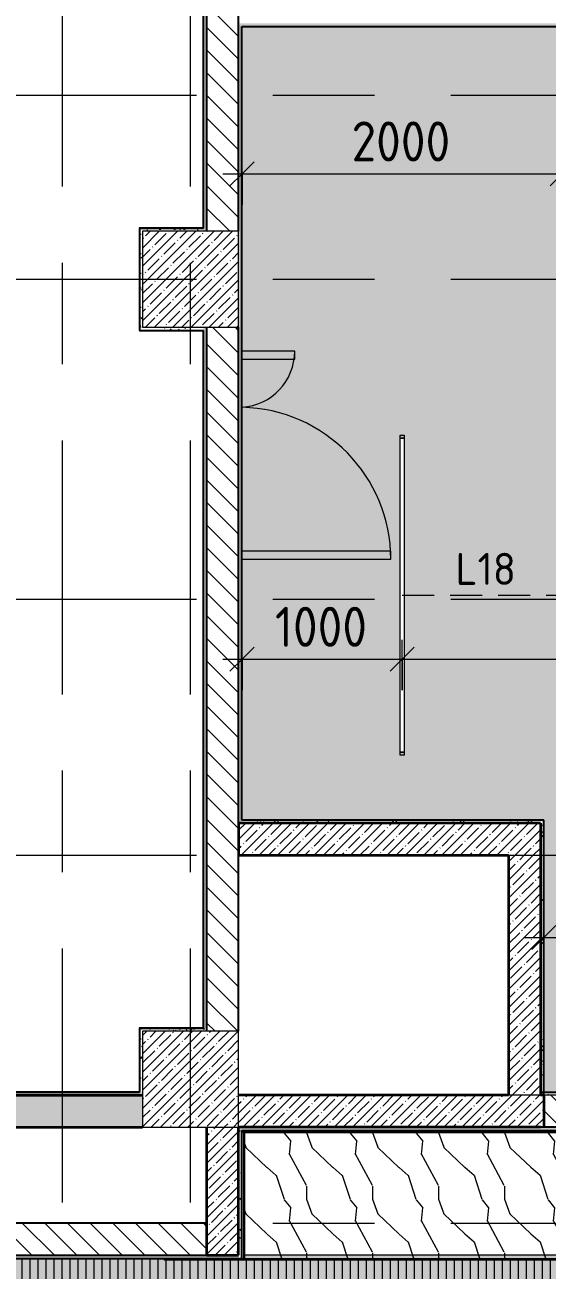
# Model space of a CAD drawing. Header units: millimetres. Extents: x 35098 to 231722, y -8553 to 29000.
# Drawn here: x 65425 to 68686, y 10807 to 18590 of the extents above; entities that cross this region are included whole.
import ezdxf

# ---------------------------------------------------------------- set-up
doc = ezdxf.new("R2010")
doc.units = ezdxf.units.MM
doc.linetypes.add('ADSK_Штрих_ш2 п1', pattern=[300, 200, -100])
doc.linetypes.add('Осевая', pattern=[3175, 635, -476.25, 1587.5, -476.25])
for name, color, linetype, lineweight in [('A-ANNO-DIMS', 7, 'Continuous', 9), ('A-ANNO-DIMS-100', 7, 'Continuous', 9), ('A-CLNG-PATT', 7, 'Continuous', 9), ('A-DETL-1', 7, 'ADSK_Штрих_ш2 п1', 9), ('A-DOOR', 7, 'Continuous', 9), ('A-DOOR-1', 7, 'Continuous', 13), ('A-WALL', 7, 'Continuous', 9), ('E-LITE-EQPM-IDEN', 7, 'Continuous', 9), ('I-WALL', 7, 'Continuous', 9), ('S-COLS', 7, 'Continuous', 9), ('Оси-2', 7, 'Осевая', 9)]:
    doc.layers.add(name, color=color, linetype=linetype, lineweight=lineweight)
for name, color, linetype, lineweight, true_color in [('A-CLNG-1', 7, 'Continuous', 9, 0xc0c0c0), ('A-WALL-1', 7, 'Continuous', 25, 0x3c3c3c), ('A-WALL-3', 7, 'Continuous', 35, 0x3c3c3c), ('A-WALL-FNSH-2', 7, 'Continuous', 13, 0x3c3c3c), ('E-LITE-EQPM-1', 1, 'Continuous', 9, 0xff0000)]:
    doc.layers.add(name, color=color, linetype=linetype, lineweight=lineweight, true_color=true_color)
doc.layers.add('A-CLNG-PATT-1', color=7, linetype='Continuous', lineweight=9, transparency=1)
doc.styles.add('GOST Common', font='GOST_Common.ttf', dxfattribs={"height": 200})
doc.styles.add('ISOCPEUR', font='isocpeur.ttf', dxfattribs={"width": 0.9, "height": 250})
doc.dimstyles.new('ISO-2_5_0_9К_БОЛЬШОЙ', dxfattribs={"dimscale": 304.8, "dimtxt": 248.995294, "dimasz": 0.492126, "dimexe": 0.393701, "dimexo": 0.984252, "dimgap": 0, "dimtad": 1, "dimdec": 0, "dimrnd": 10, "dimzin": 0, "dimdsep": 46, "dimtxsty": 'ISOCPEUR', "dimblk1": 'OBLIQUE', "dimblk2": 'OBLIQUE', "dimsah": 1, "dimcen": 0.09, "dimdle": 0.393701, "dimazin": 0, "dimtfac": 1, "dimtdec": 4, "dimtix": 1, "dimtmove": 0, "dimatfit": 3, "dimfxl": 1, "dimtvp": 1, "dimtolj": 1, "dimtzin": 0, "dimarcsym": 2})
pattern_1 = [(135, (0, 0), (-70.71068, -70.71068), [])]
pattern_2 = [(45, (0, 0), (-57.02463, 57.02463), []), (45, (57.025, 0), (-57.02463, 57.02463), [100.806, -20.161, 3.353, -16.808])]
pattern_3 = [(0, (0, 0), (121.92, 30.48), [10.058, -81.382, 10.058, -81.382, -487.68]), (0, (0, 0), (121.92, 30.48), [-182.88, 10.058, -172.822, 10.058, -81.382, -213.36]), (0, (0, 0), (121.92, 30.48), [-457.2, 10.058, -50.902, 10.058, -142.342]), (120, (45.72, 15.24), (-87.356454, 90.345817), [10.058, -81.382, 10.058, -81.382, -487.68]), (120, (45.72, 15.24), (-87.356454, 90.345817), [-182.88, 10.058, -172.822, 10.058, -81.382, -213.36]), (120, (45.72, 15.24), (-87.356454, 90.345817), [-457.2, 10.058, -50.902, 10.058, -142.342]), (240, (60.96, 76.2), (-34.563546, -120.825817), [10.058, -81.382, 10.058, -81.382, -487.68]), (240, (60.96, 76.2), (-34.563546, -120.825817), [-182.88, 10.058, -172.822, 10.058, -81.382, -213.36]), (240, (60.96, 76.2), (-34.563546, -120.825817), [-457.2, 10.058, -50.902, 10.058, -142.342])]

# ---------------------------------------------------------------- blocks, each defined once
blk = doc.blocks.new('BSC_Колонна _Прямоугольная - 600х600-23205240-План расстановки осветительного оборудования 2 этажа в осях 12-23')
at = {"layer": 'S-COLS'}
h = blk.add_hatch(dxfattribs=at)
h.set_pattern_fill('FP_15', color=256, style=0, pattern_type=2)
h.set_pattern_definition([(45, (-66460, -12000), (-57.02463, 57.02463), []), (45, (-66402.975, -12000), (-57.02463, 57.02463), [100.806, -20.161, 3.353, -16.808])])
h.paths.add_polyline_path([(-300, -300), (300, -300), (300, 300), (-300, 300), (-300, -83.9)])
for p, q in [((300, 300), (-300, 300)), ((-300, 300), (-300, -300)), ((300, -300), (300, 300)), ((-300, -300), (300, -300))]:
    blk.add_line(p, q, dxfattribs=at)
blk = doc.blocks.new('BSC_Колонна _Прямоугольная - 600х600-V14-План расстановки осветительного оборудования 2 этажа в осях 12-23')
at = {"layer": 'S-COLS'}
h = blk.add_hatch(dxfattribs=at)
h.set_pattern_fill('FP_16', color=256, style=0, pattern_type=2)
h.set_pattern_definition([(45, (-66460, -17000), (-57.02463, 57.02463), []), (45, (-66402.975, -17000), (-57.02463, 57.02463), [100.806, -20.161, 3.353, -16.808])])
h.paths.add_polyline_path([(-300, -300), (300, -300), (300, 300), (-300, 300)])
for p, q in [((300, 300), (-300, 300)), ((-300, 300), (-300, -300)), ((300, -300), (300, 300)), ((-300, -300), (300, -300))]:
    blk.add_line(p, q, dxfattribs=at)
blk = doc.blocks.new('110_Дверь_СКБ_2Ст - Д-6_л__ ДОО_Дв_1450x2100h_Дверь из раздевальной в коридор-25835678-План расстановки осветительного оборудования 2 этажа в осях 12-23')
at = {"layer": 'A-DOOR'}
for centre, radius, start, end in [((662.5, 100), 950, 90, 178.72984), ((-637.5, 100), 350, 3.46677, 90)]:
    blk.add_arc(centre, radius, start, end, dxfattribs=at)
at = {"layer": 'A-DOOR-1'}
for p, q in [((662.5, 1050), (612.5, 1050)), ((612.5, 1050), (612.5, 121)), ((662.5, 121), (662.5, 1050)), ((-637.5, 450), (-637.5, 121)), ((-587.5, 450), (-637.5, 450)), ((-587.5, 121), (-587.5, 450))]:
    blk.add_line(p, q, dxfattribs=at)
blk = doc.blocks.new('Downlight - Strip - 2000 мм-27655400-План расстановки осветительного оборудования 2 этажа в осях 12-23')
at = {"layer": 'E-LITE-EQPM-1'}
for p, q in [((-1000, -231.3), (-1000, -205.9)), ((-1000, -205.9), (-980.9, -205.9)), ((-980.9, -231.3), (-1000, -231.3)), ((-980.9, -231.3), (-980.9, -205.9)), ((-980.9, -205.9), (981, -205.9)), ((-980.9, -205.9), (-980.9, -231.3)), ((-980.9, -231.3), (-980.9, -205.9)), ((-980.9, -205.9), (981, -205.9)), ((981, -231.3), (-980.9, -231.3)), ((981, -231.3), (-980.9, -231.3)), ((981, -205.9), (981, -231.3)), ((981, -231.3), (981, -205.9)), ((981, -205.9), (1000, -205.9)), ((981, -205.9), (981, -231.3)), ((1000, -231.3), (981, -231.3)), ((1000, -205.9), (1000, -231.3))]:
    blk.add_line(p, q, dxfattribs=at)
blk = doc.blocks.new('DIMBLOCK125-План расстановки осветительного оборудования 2 этажа в осях 12-23')
at = {"layer": 'A-ANNO-DIMS-100'}
for p, q in [((66781, 17466), (66781, 17779.9)), ((68781, 17466), (68781, 17779.9)), ((66661, 17659.9), (68781, 17659.9)), ((66781, 17659.9), (66781, 17466)), ((68781, 17659.9), (68781, 17466))]:
    blk.add_line(p, q, dxfattribs=at)
at = {"layer": 'A-ANNO-DIMS-100', "lineweight": 20}
for p, q in [((66781, 17659.9), (66856, 17734.9)), ((68781, 17659.9), (68856, 17734.9)), ((66781, 17659.9), (66706, 17584.9)), ((68781, 17659.9), (68706, 17584.9))]:
    blk.add_line(p, q, dxfattribs=at)
at = {"layer": 'A-ANNO-DIMS-100', "color": 0, "insert": (67465, 17986.5), "char_height": 250, "width": 758.478, "attachment_point": 1, "line_spacing_factor": 1.149209, "style": 'ISOCPEUR'}
blk.add_mtext('2000', dxfattribs=at)
blk = doc.blocks.new('_Oblique')
at = {"color": 0, "linetype": 'ByBlock', "lineweight": -2}
blk.add_line((-0.5, -0.5), (0.5, 0.5), dxfattribs=at)
blk = doc.blocks.new('DIMBLOCK130-План расстановки осветительного оборудования 2 этажа в осях 12-23')
at = {"layer": 'A-ANNO-DIMS-100'}
for p, q in [((66781, 14432.3), (66781, 14746.3)), ((67781, 14432.3), (67781, 14746.3)), ((66661, 14626.3), (67781, 14626.3)), ((66781, 14626.3), (66781, 14432.3)), ((67781, 14626.3), (67781, 14432.3))]:
    blk.add_line(p, q, dxfattribs=at)
at = {"layer": 'A-ANNO-DIMS-100', "lineweight": 20}
for p, q in [((66781, 14626.3), (66856, 14701.3)), ((67781, 14626.3), (67856, 14701.3)), ((66781, 14626.3), (66706, 14551.3)), ((67781, 14626.3), (67706, 14551.3))]:
    blk.add_line(p, q, dxfattribs=at)
at = {"layer": 'A-ANNO-DIMS-100', "color": 0, "insert": (66986.5, 14952.9), "char_height": 250, "width": 706.764, "attachment_point": 1, "line_spacing_factor": 1.149209, "style": 'ISOCPEUR'}
blk.add_mtext('1000', dxfattribs=at)
blk = doc.blocks.new('DIMBLOCK131-План расстановки осветительного оборудования 2 этажа в осях 12-23')
at = {"layer": 'A-ANNO-DIMS-100'}
for p, q in [((67781, 14432.3), (67781, 14746.3)), ((71381, 14432.3), (71381, 14746.3)), ((67781, 14626.3), (71501, 14626.3)), ((67781, 14626.3), (67781, 14432.3)), ((71381, 14626.3), (71381, 14432.3))]:
    blk.add_line(p, q, dxfattribs=at)
at = {"layer": 'A-ANNO-DIMS-100', "lineweight": 20}
for p, q in [((67781, 14626.3), (67856, 14701.3)), ((71381, 14626.3), (71456, 14701.3)), ((67781, 14626.3), (67706, 14551.3)), ((71381, 14626.3), (71306, 14551.3))]:
    blk.add_line(p, q, dxfattribs=at)
at = {"layer": 'A-ANNO-DIMS-100', "color": 0, "insert": (69265, 14952.9), "char_height": 250, "width": 758.478, "attachment_point": 1, "line_spacing_factor": 1.149209, "style": 'ISOCPEUR'}
blk.add_mtext('3600', dxfattribs=at)
blk = doc.blocks.new('DIMBLOCK132-План расстановки осветительного оборудования 2 этажа в осях 12-23')
at = {"layer": 'A-ANNO-DIMS-100'}
for p, q in [((68666, 12692.3), (68666, 13006.2)), ((70666, 12692.3), (70666, 13006.2)), ((68546, 12886.2), (70666, 12886.2)), ((68666, 12886.2), (68666, 12692.3)), ((70666, 12886.2), (70666, 12692.3))]:
    blk.add_line(p, q, dxfattribs=at)
at = {"layer": 'A-ANNO-DIMS-100', "lineweight": 20}
for p, q in [((68666, 12886.2), (68741, 12961.2)), ((70666, 12886.2), (70741, 12961.2)), ((68666, 12886.2), (68591, 12811.2)), ((70666, 12886.2), (70591, 12811.2))]:
    blk.add_line(p, q, dxfattribs=at)
at = {"layer": 'A-ANNO-DIMS-100', "color": 0, "insert": (69350, 13212.9), "char_height": 250, "width": 758.478, "attachment_point": 1, "line_spacing_factor": 1.149209, "style": 'ISOCPEUR'}
blk.add_mtext('2000', dxfattribs=at)

msp = doc.modelspace()

# ---------------------------------------------------------------- hatches: boundary and pattern name
at = {"layer": 'A-CLNG-PATT'}
h = msp.add_hatch(dxfattribs=at)
h.set_pattern_fill('FP_47', color=256, style=0, pattern_type=2)
h.set_pattern_definition([(90, (72858.237, -5848.237), (-50, 3e-15), [])])
h.paths.add_polyline_path([(74650.8, 7921), (74729, 7921), (74729, 8301), (75459, 8301), (75459, 10879), (74015.2, 10879), (74015.2, 10868.5), (66296, 10868.5), (66296, 10880), (47239.7, 10879), (47239.7, 11679), (44781.7, 11679), (44781.7, 10879), (42401, 10879), (42401, 10209), (38761, 10209), (38761, 7921), (73196.3, 7921)])
h = msp.add_hatch(dxfattribs=at)
h.set_pattern_fill('FP_72', color=256, style=0, pattern_type=2)
h.set_pattern_definition([(108.247, (1131.21, 0), (-411.95057, 832.99942), [157.879, -1157.778]), (139.087, (1081.777, 149.94), (-2471.68382, 2082.52075), [76.316, -3739.501]), (136.533, (1436.055, 199.92), (-6179.204691, 5831.054423), [181.632, -8899.958]), (109.782, (1304.23, 324.87), (-1235.860512, 3331.997188), [97.376, -4771.443]), (90, (1271.28, 0), (-411.95, 416.5), [83.3, -333.2]), (118.18, (1271.275, 83.3), (2883.636339, -5414.508222), [226.804, -11113.38]), (84.351, (1164.167, 283.22), (-411.975244, -3748.4969), [83.707, -4101.617]), (129.496, (1172.406, 366.52), (1647.78693, -2082.51001), [64.769, -3173.684])])
h.paths.add_polyline_path([(70151, 10879.5), (70150, 11664), (66796, 11664), (66796, 10879.5), (70150.5, 10879.5)])
at = {"layer": 'A-CLNG-PATT-1'}
h = msp.add_hatch(color=256, dxfattribs=at)
h.paths.add_polyline_path([(75459, 11921), (75459, 15129), (73519, 15129), (73519, 15671), (82999, 15671), (82999, 16151), (84459, 16151), (84459, 18579), (66781, 18579), (66781, 13621), (68666, 13621), (68666, 11921), (70289, 11921), (70289, 12221), (70831, 12221), (70831, 11921), (74650.8, 11921)])
h.paths.add_polyline_path([(73653.3, 12543.5), (73653.3, 14505.4), (73678.7, 14505.4), (73678.7, 12543.5)])
h.paths.add_polyline_path([(70653.3, 12543.5), (70653.3, 14505.4), (70678.7, 14505.4), (70678.7, 12543.5)])
h.paths.add_polyline_path([(71393.7, 14044.1), (71368.3, 14044.1), (71368.3, 16006), (71393.7, 16006), (71393.7, 15144.7)])
h.paths.add_polyline_path([(67793.7, 14044.1), (67768.3, 14044.1), (67768.3, 16006), (67793.7, 16006), (67793.7, 14203.7)])
h.paths.add_polyline_path([(70678.7, 15149), (70309, 15149), (70309, 15651), (70811, 15651), (70811, 15149)])
h.paths.add_polyline_path([(79293.7, 15790.1), (79268.3, 15790.1), (79268.3, 17752), (79293.7, 17752), (79293.7, 15963.4)])
h.paths.add_polyline_path([(72293.7, 15790.1), (72268.3, 15790.1), (72268.3, 17752), (72293.7, 17752), (72293.7, 16199.8)])
h.paths.add_polyline_path([(82793.7, 16441.6), (82768.3, 16441.6), (82768.3, 18403.5), (82793.7, 18403.5), (82793.7, 17706.7)])
h.paths.add_polyline_path([(75768.3, 16498.1), (75768.3, 18460), (75793.7, 18460), (75793.7, 16498.1)])
h.paths.add_polyline_path([(68768.3, 16498.1), (68768.3, 18460), (68793.7, 18460), (68793.7, 16498.1)])
h = msp.add_hatch(color=256, dxfattribs=at)
h.paths.add_polyline_path([(74650.8, 7921), (74729, 7921), (74729, 8301), (75459, 8301), (75459, 10879), (74015.2, 10879), (74015.2, 10868.5), (66296, 10868.5), (66296, 10880), (47239.7, 10879), (47239.7, 11679), (44781.7, 11679), (44781.7, 10879), (42401, 10879), (42401, 10209), (38761, 10209), (38761, 7921), (73509, 7921)])
h.paths.add_polyline_path([(69954.2, 10879.5), (73509, 10879.5), (73509, 10900), (66791, 10900), (66791, 10879.5), (69137, 10879.5)])
at = {"layer": 'I-WALL'}
h = msp.add_hatch(dxfattribs=at)
h.set_pattern_fill('FP_19', color=256, style=0, pattern_type=2)
h.set_pattern_definition(pattern_1)
h.paths.add_polyline_path([(66760, 12300), (66760, 16700), (66560, 16700), (66560, 12300)])
h.paths.add_polyline_path([(66760, 17300), (66760, 22700), (66560, 22700), (66560, 17300), (66663.8, 17300)])
h.paths.add_polyline_path([(66760, 23300), (66760, 26500), (66560, 26500), (66560, 23300)])
h = msp.add_hatch(dxfattribs=at)
h.set_pattern_fill('FP_46', color=256, style=0, pattern_type=2)
h.set_pattern_definition(pattern_3)
h.paths.add_polyline_path([(66560, 17300), (66560, 22700), (66540, 22700), (66540, 17300)])
h = msp.add_hatch(dxfattribs=at)
h.set_pattern_fill('FP_46', color=256, style=0, pattern_type=2)
h.set_pattern_definition(pattern_3)
h.paths.add_polyline_path([(84459, 18580), (84460, 18580), (84460, 18600), (66760, 18600), (66760, 18580), (84200, 18580)])
h = msp.add_hatch(dxfattribs=at)
h.set_pattern_fill('FP_46', color=256, style=0, pattern_type=2)
h.set_pattern_definition(pattern_3)
h.paths.add_polyline_path([(66780, 13600), (66780, 18580), (66760, 18580), (66760, 13600)])
h = msp.add_hatch(dxfattribs=at)
h.set_pattern_fill('FP_46', color=256, style=0, pattern_type=2)
h.set_pattern_definition(pattern_3)
h.paths.add_polyline_path([(66140, 16700), (66160, 16700), (66160, 17320), (66140, 17320), (66140, 17300)])
h = msp.add_hatch(dxfattribs=at)
h.set_pattern_fill('FP_46', color=256, style=0, pattern_type=2)
h.set_pattern_definition(pattern_3)
h.paths.add_polyline_path([(66540, 17300), (66539, 17320), (66160, 17320), (66160, 17300)])
h = msp.add_hatch(dxfattribs=at)
h.set_pattern_fill('FP_46', color=256, style=0, pattern_type=2)
h.set_pattern_definition(pattern_3)
h.paths.add_polyline_path([(66160, 16680), (66540, 16680), (66540, 16700), (66140, 16700), (66140, 16680)])
h = msp.add_hatch(dxfattribs=at)
h.set_pattern_fill('FP_46', color=256, style=0, pattern_type=2)
h.set_pattern_definition(pattern_3)
h.paths.add_polyline_path([(66540, 12320), (66560, 12320), (66560, 16700), (66540, 16700), (66540, 12321)])
h = msp.add_hatch(dxfattribs=at)
h.set_pattern_fill('FP_17', color=256, style=0, pattern_type=2)
h.set_pattern_definition(pattern_2)
h.paths.add_polyline_path([(68445, 13400), (68645, 13400), (68645, 13600), (66760, 13600), (66760, 13400), (67378.4, 13400)])
h = msp.add_hatch(dxfattribs=at)
h.set_pattern_fill('FP_46', color=256, style=0, pattern_type=2)
h.set_pattern_definition(pattern_3)
h.paths.add_polyline_path([(68645, 13600), (68665, 13600), (68665, 13620), (66780, 13620), (66780, 13600), (67378.4, 13600)])
h = msp.add_hatch(dxfattribs=at)
h.set_pattern_fill('FP_46', color=256, style=0, pattern_type=2)
h.set_pattern_definition(pattern_3)
h.paths.add_polyline_path([(68665, 11900), (68665, 13600), (68645, 13600), (68645, 11900)])
h = msp.add_hatch(dxfattribs=at)
h.set_pattern_fill('FP_17', color=256, style=0, pattern_type=2)
h.set_pattern_definition(pattern_2)
h.paths.add_polyline_path([(68469.2, 11900), (68645, 11900), (68645, 13400), (68445, 13400), (68445, 11900)])
h = msp.add_hatch(dxfattribs=at)
h.set_pattern_fill('FP_46', color=256, style=0, pattern_type=2)
h.set_pattern_definition(pattern_3)
h.paths.add_polyline_path([(66140, 11920), (66160, 11920), (66160, 12320), (66140, 12320), (66140, 11947)])
h = msp.add_hatch(dxfattribs=at)
h.set_pattern_fill('FP_46', color=256, style=0, pattern_type=2)
h.set_pattern_definition(pattern_3)
h.paths.add_polyline_path([(66160, 12300), (66560, 12300), (66560, 12320), (66160, 12320)])
h = msp.add_hatch(dxfattribs=at)
h.set_pattern_fill('FP_46', color=256, style=0, pattern_type=2)
h.set_pattern_definition(pattern_3)
h.paths.add_polyline_path([(65923.9, 11900), (66160, 11900), (66160, 11920), (60780, 11920), (60780, 11900), (64469.4, 11900)])
h = msp.add_hatch(dxfattribs=at)
h.set_pattern_fill('FP_46', color=256, style=0, pattern_type=2)
h.set_pattern_definition(pattern_3)
h.paths.add_polyline_path([(70287.3, 11900), (70310, 11900), (70310, 11920), (68645, 11920), (68645, 11900), (68832.9, 11900)])
h = msp.add_hatch(dxfattribs=at)
h.set_pattern_fill('FP_17', color=256, style=0, pattern_type=2)
h.set_pattern_definition(pattern_2)
h.paths.add_polyline_path([(64380, 11700), (66160, 11700), (66160, 11900), (60760, 11900), (60760, 11700), (63260, 11700)])
h.paths.add_polyline_path([(59340, 11700), (60160, 11700), (60160, 11900), (54760, 11900), (54760, 11700), (59140, 11700)])
h = msp.add_hatch(dxfattribs=at)
h.set_pattern_fill('FP_17', color=256, style=0, pattern_type=2)
h.set_pattern_definition(pattern_2)
h.paths.add_polyline_path([(68665, 11700), (68665, 11900), (66760, 11900), (66760, 11700), (68645, 11700)])
h = msp.add_hatch(dxfattribs=at)
h.set_pattern_fill('FP_19', color=256, style=0, pattern_type=2)
h.set_pattern_definition(pattern_1)
h.paths.add_polyline_path([(75480, 11700), (75480, 11900), (70810, 11900), (70810, 11700), (75378.1, 11700)])
h.paths.add_polyline_path([(70287.3, 11700), (70310, 11700), (70310, 11900), (68665, 11900), (68665, 11700), (68832.9, 11700)])
h = msp.add_hatch(dxfattribs=at)
h.set_pattern_fill('FP_17', color=256, style=0, pattern_type=2)
h.set_pattern_definition(pattern_2)
h.paths.add_polyline_path([(66651.1, 10900), (66760, 10900), (66760, 11700), (66560, 11700), (66560, 10900)])
h = msp.add_hatch(dxfattribs=at)
h.set_pattern_fill('FP_46', color=256, style=0, pattern_type=2)
h.set_pattern_definition(pattern_3)
h.paths.add_polyline_path([(73196.3, 11680), (73520, 11680), (73520, 11700), (66760, 11700), (66760, 11680), (72469.1, 11680)])
h = msp.add_hatch(dxfattribs=at)
h.set_pattern_fill('FP_46', color=256, style=0, pattern_type=2)
h.set_pattern_definition(pattern_3)
h.paths.add_polyline_path([(66780, 10880), (66780, 11680), (66760, 11680), (66760, 10880)])
h = msp.add_hatch(dxfattribs=at)
h.set_pattern_fill('FP_19', color=256, style=0, pattern_type=2)
h.set_pattern_definition(pattern_1)
h.paths.add_polyline_path([(66560, 10900), (66560, 11100), (62160, 11100), (62160, 10900), (65923.9, 10900)])
h = msp.add_hatch(dxfattribs=at)
h.set_pattern_fill('FP_46', color=256, style=0, pattern_type=2)
h.set_pattern_definition(pattern_3)
h.paths.add_polyline_path([(66760, 10880), (66760, 10900), (61940, 10900), (61940, 10880), (66651.1, 10880)])

# ---------------------------------------------------------------- linework, layer by layer
at = {"layer": 'A-CLNG-1'}
for p, q in [((68666, 11921), (68666, 11921)), ((70150, 11664), (66796, 11664)), ((66796, 11664), (66796, 10879.5)), ((70150, 10900), (66791, 10900)), ((66216, 10879), (61296, 10879)), ((66216, 10880), (66216, 10879)), ((66296, 10868.5), (66296, 10880)), ((74015.2, 10868.5), (66296, 10868.5))]:
    msp.add_line(p, q, dxfattribs=at)
at = {"layer": 'A-DETL-1'}
msp.add_line((67781, 15025), (71381, 15025), dxfattribs=at)
at = {"layer": 'A-WALL'}
for p, q in [((68645, 11900), (68445, 11900)), ((70310, 11900), (68665, 11900))]:
    msp.add_line(p, q, dxfattribs=at)
at = {"layer": 'A-WALL-1'}
for p, q in [((66760, 17300), (66760, 26880)), ((66540, 17320), (66540, 22680)), ((66560, 22700), (66560, 17300)), ((66780, 18580), (84460, 18580)), ((66780, 13620), (66780, 18580)), ((66140, 17320), (66140, 16680)), ((66140, 17320), (66540, 17320)), ((66140, 16680), (66540, 16680)), ((66540, 12320), (66540, 16680)), ((66560, 16700), (66560, 12300)), ((66760, 12300), (66760, 16700)), ((68665, 13620), (66780, 13620)), ((68665, 11900), (68665, 13620)), ((66140, 12320), (66140, 11920)), ((66140, 12320), (66540, 12320)), ((60780, 11920), (66140, 11920)), ((68645, 11920), (70290, 11920)), ((66780, 11680), (73520, 11680)), ((66780, 10880), (66780, 11680)), ((70810, 11700), (68645, 11700)), ((66560, 11100), (64460, 11100)), ((62160, 10900), (66560, 10900)), ((61940, 10880), (66780, 10880))]:
    msp.add_line(p, q, dxfattribs=at)
at = {"layer": 'A-WALL-3'}
for p, q in [((68645, 13600), (66760, 13600)), ((66760, 13600), (66760, 13400)), ((68645, 13600), (68645, 11900)), ((66760, 13400), (68445, 13400)), ((68445, 13400), (68445, 11900)), ((60760, 11900), (66160, 11900)), ((68445, 11900), (66760, 11900)), ((68665, 11900), (68645, 11900)), ((68665, 11900), (68665, 11700)), ((62160, 11700), (66160, 11700)), ((66560, 11700), (66560, 10900)), ((66760, 10900), (66760, 11700)), ((68645, 11700), (66760, 11700)), ((66560, 10900), (66760, 10900))]:
    msp.add_line(p, q, dxfattribs=at)
at = {"layer": 'A-WALL-FNSH-2'}
for p, q in [((66539, 22679), (66539, 17321)), ((66781, 13621), (66781, 18579)), ((66781, 18579), (84459, 18579)), ((66539, 17321), (66139, 17321)), ((66139, 17321), (66139, 16679)), ((66139, 16679), (66539, 16679)), ((66539, 16679), (66539, 12321)), ((68666, 13621), (66781, 13621)), ((68666, 11921), (68666, 13621)), ((66539, 12321), (66139, 12321)), ((66139, 12321), (66139, 11921)), ((66139, 11921), (60781, 11921)), ((68666, 11921), (70290, 11921))]:
    msp.add_line(p, q, dxfattribs=at)
at = {"layer": 'I-WALL'}
for p, q in [((73509, 11669), (66780, 11669)), ((66791, 11669), (66791, 10868.5)), ((66296, 10879), (66216, 10879)), ((66296, 10879.5), (73514.5, 10879.5)), ((73514.5, 10868.5), (66780, 10868.5)), ((66785.5, 10868.5), (66785.5, 10879.5))]:
    msp.add_line(p, q, dxfattribs=at)
at = {"layer": 'Оси-2'}
for p, q in [((65660, 593.7), (65660, 24898.1)), ((66460, 593.7), (66460, 24898.1)), ((38398.2, 18150), (82450, 18150)), ((38398.2, 17000), (82450, 17000)), ((38398.2, 15000), (81850, 15000)), ((38398.2, 13400), (81850, 13400)), ((38398.2, 11100), (82450, 11100))]:
    msp.add_line(p, q, dxfattribs=at)

# ---------------------------------------------------------------- block references
at = {"layer": 'A-DOOR', "rotation": 269.9999999999999}
msp.add_blockref('110_Дверь_СКБ_2Ст - Д-6_л__ ДОО_Дв_1450x2100h_Дверь из раздевальной в коридор-25835678-План расстановки осветительного оборудования 2 этажа в осях 12-23', (66660, 15912.5), dxfattribs=at)
at = {"layer": 'E-LITE-EQPM-1', "rotation": 89.9999999999999}
msp.add_blockref('Downlight - Strip - 2000 мм-27655400-План расстановки осветительного оборудования 2 этажа в осях 12-23', (67562.4, 15025), dxfattribs=at)
at = {"layer": 'S-COLS'}
for name, p in [('BSC_Колонна _Прямоугольная - 600х600-V14-План расстановки осветительного оборудования 2 этажа в осях 12-23', (66460, 17000)), ('BSC_Колонна _Прямоугольная - 600х600-23205240-План расстановки осветительного оборудования 2 этажа в осях 12-23', (66460, 12000))]:
    msp.add_blockref(name, p, dxfattribs=at)

# ---------------------------------------------------------------- texts
at = {"layer": 'E-LITE-EQPM-IDEN', "insert": (68114.5, 15289.8), "char_height": 200, "width": 472.996, "attachment_point": 1, "style": 'GOST Common'}
msp.add_mtext('L18', dxfattribs=at)

# ---------------------------------------------------------------- dimensions: what is measured, and where the dimension line sits
at = {"layer": 'A-ANNO-DIMS'}
for base, p1, p2, override, picture, middle in [((68781, 17659.9), (66781, 17766), (68781, 17766), {"dimpost": '<>', "dimfxl": 2000}, 'DIMBLOCK125-План расстановки осветительного оборудования 2 этажа в осях 12-23', (67781, 17784.9)), ((67781, 14626.3), (66781, 14732.3), (67781, 14732.3), {"dimpost": '<>', "dimfxl": 1000}, 'DIMBLOCK130-План расстановки осветительного оборудования 2 этажа в осях 12-23', (67281, 14751.3)), ((71381, 14626.3), (67781, 14732.3), (71381, 14732.3), {"dimpost": '<>', "dimfxl": 3600}, 'DIMBLOCK131-План расстановки осветительного оборудования 2 этажа в осях 12-23', (69581, 14751.3)), ((70666, 12886.2), (68666, 12992.3), (70666, 12992.3), {"dimpost": '<>', "dimfxl": 2000}, 'DIMBLOCK132-План расстановки осветительного оборудования 2 этажа в осях 12-23', (69666, 13011.2))]:
    dim = msp.add_linear_dim(base=base, p1=p1, p2=p2, dimstyle='ISO-2_5_0_9К_БОЛЬШОЙ', override=override, dxfattribs=at)
    dim.commit()
    dim.dimension.update_dxf_attribs({"geometry": picture, "text_midpoint": middle})

doc.saveas('drawing.dxf')
